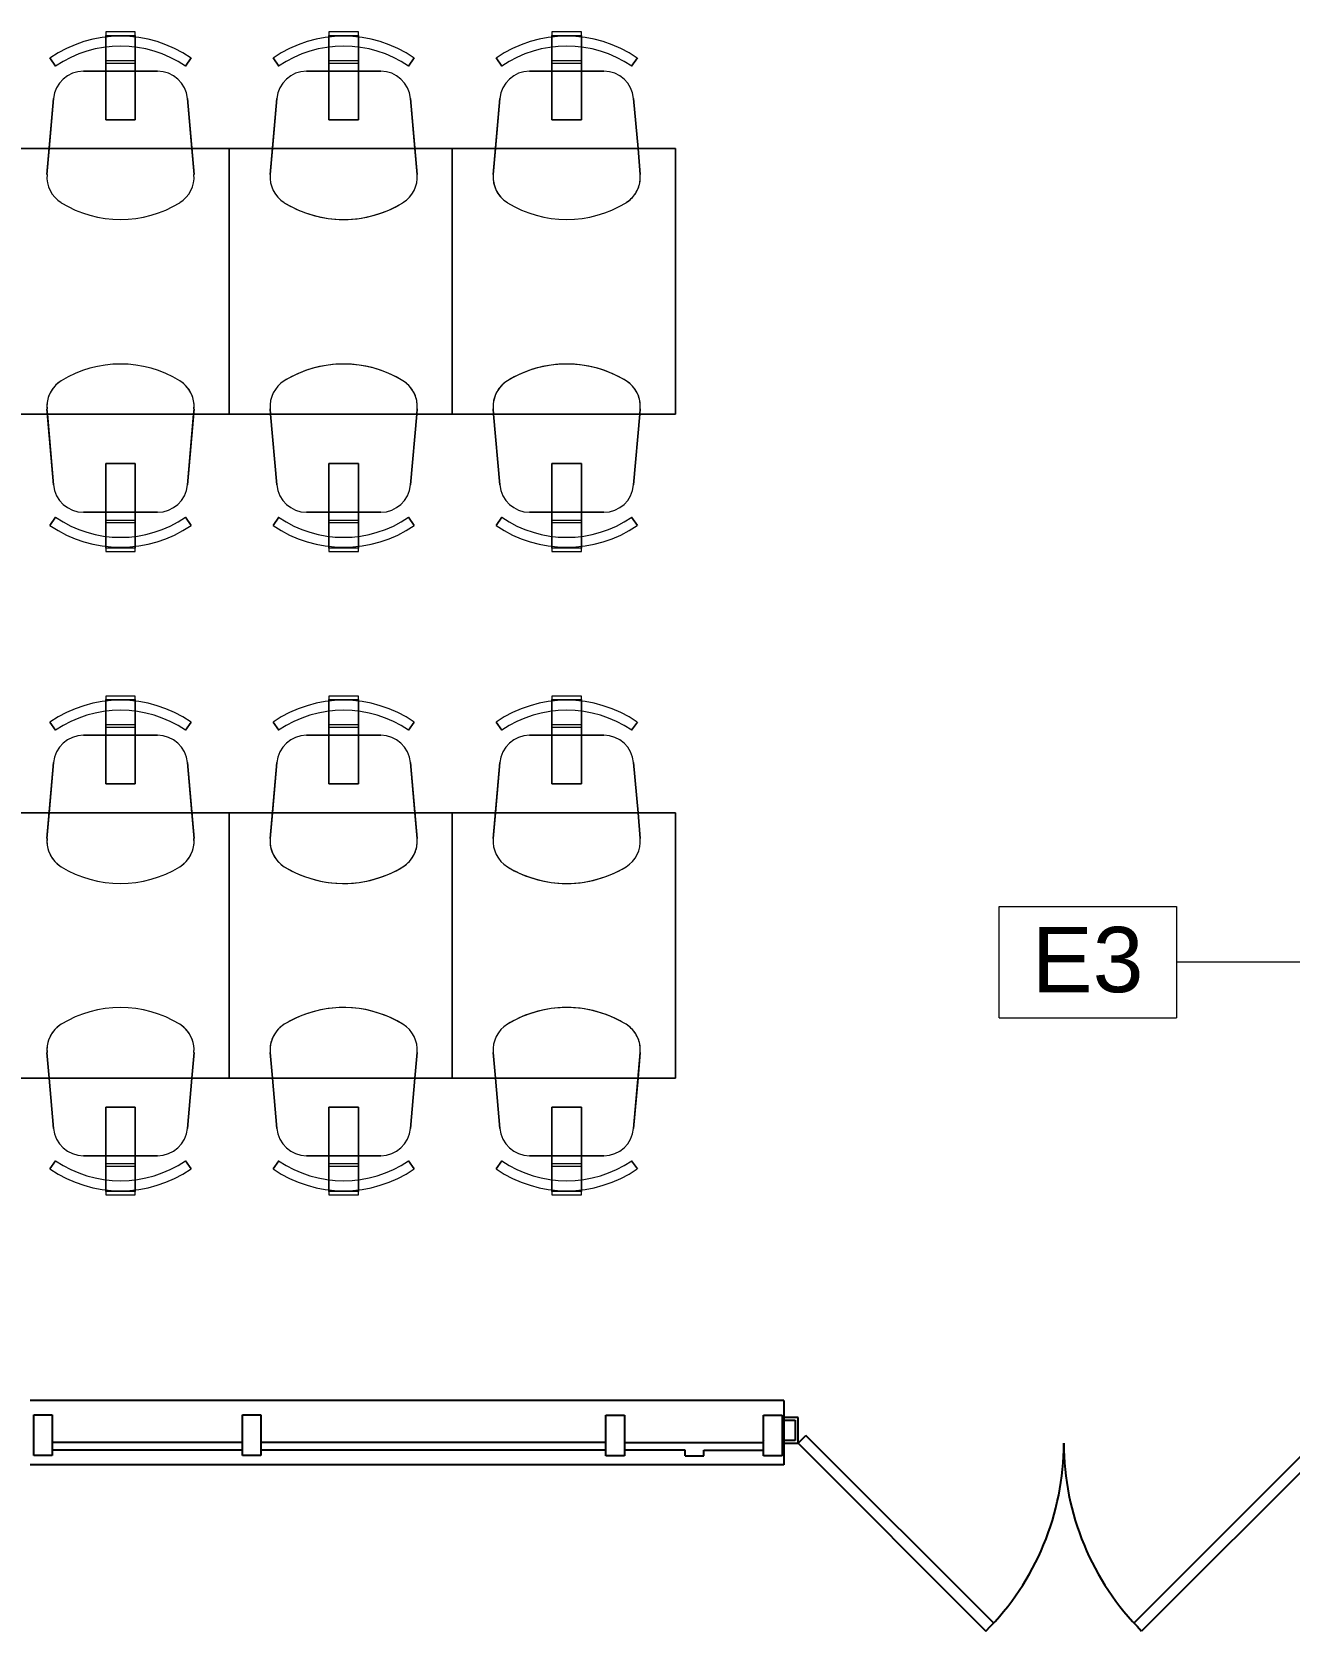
# Model space of a CAD drawing. Header units: inches. Extents: x 25273 to 28081, y 11840 to 13753.
# Drawn here: x 27332.1 to 27502.4, y 12083.9 to 12300.6 of the extents above; entities that cross this region are included whole.
import ezdxf
from ezdxf.xclip import XClip

# ---------------------------------------------------------------- set-up
doc = ezdxf.new("R2010")
doc.units = ezdxf.units.IN
doc.header["$MEASUREMENT"] = 0
doc.header["$XCLIPFRAME"] = 2
doc.layers.add('L1$0$A-Glaz', color=92, linetype='Continuous')
for name, color, linetype, lineweight in [('X1$0$A-ANNO-KEYN', 231, 'Continuous', 9), ('X1$0$I-FURN', 30, 'Continuous', 9), ('X1$0$Plaza America_Tower 1_2nd Floor -REVIT_dwg', 8, 'Continuous', 9)]:
    doc.layers.add(name, color=color, linetype=linetype, lineweight=lineweight)
doc.styles.add('X1$0$Arial', font='arial.ttf', dxfattribs={"height": 8.851796})

# ---------------------------------------------------------------- blocks, each defined once
blk = doc.blocks.new('L1')
at = {"layer": 'L1$0$A-Glaz'}
for p, q in [((27433.9, 12115.17), (27331.81, 12115.17)), ((27433.9, 12115.17), (27433.9, 12106.42)), ((27332.31, 12113.21), (27334.81, 12113.21)), ((27332.31, 12107.71), (27332.31, 12113.21)), ((27334.81, 12113.21), (27334.81, 12107.71)), ((27360.56, 12107.71), (27360.56, 12113.21)), ((27360.56, 12113.21), (27363.06, 12113.21)), ((27363.06, 12113.21), (27363.06, 12107.71)), ((27409.81, 12113.17), (27412.31, 12113.17)), ((27409.81, 12107.67), (27409.81, 12113.17)), ((27412.31, 12113.17), (27412.31, 12107.67)), ((27431.18, 12107.67), (27431.18, 12113.17)), ((27431.18, 12113.17), (27433.68, 12113.17)), ((27433.68, 12113.17), (27433.68, 12107.67)), ((27433.85, 12112.87), (27433.85, 12112.49)), ((27435.85, 12112.87), (27433.85, 12112.87)), ((27433.85, 12112.49), (27435.47, 12112.49)), ((27435.47, 12112.49), (27435.47, 12109.74)), ((27435.85, 12109.37), (27435.85, 12112.87)), ((27435.85, 12109.37), (27436.91, 12110.43)), ((27462.36, 12084.97), (27436.91, 12110.43)), ((27481.33, 12084.97), (27506.78, 12110.43)), ((27360.56, 12109.48), (27334.81, 12109.48)), ((27360.56, 12108.42), (27334.81, 12108.42)), ((27409.81, 12109.48), (27363.06, 12109.48)), ((27409.81, 12108.42), (27363.06, 12108.42)), ((27409.81, 12109.67), (27409.81, 12109.67)), ((27412.31, 12109.67), (27412.31, 12109.67)), ((27431.18, 12109.42), (27412.31, 12109.42)), ((27420.56, 12108.42), (27412.31, 12108.42)), ((27420.56, 12107.67), (27420.56, 12108.42)), ((27423.06, 12108.42), (27431.18, 12108.42)), ((27423.06, 12107.67), (27423.06, 12108.42)), ((27431.31, 12109.67), (27431.31, 12109.67)), ((27435.47, 12109.74), (27433.68, 12109.74)), ((27433.85, 12109.37), (27433.85, 12109.74)), ((27433.85, 12109.37), (27435.85, 12109.37)), ((27435.85, 12109.37), (27461.3, 12083.91)), ((27507.85, 12109.37), (27482.39, 12083.91)), ((27433.9, 12106.42), (27331.81, 12106.42)), ((27334.81, 12107.71), (27332.31, 12107.71)), ((27363.06, 12107.71), (27360.56, 12107.71)), ((27412.31, 12107.67), (27409.81, 12107.67)), ((27420.56, 12107.67), (27423.06, 12107.67)), ((27433.68, 12107.67), (27431.18, 12107.67))]:
    blk.add_line(p, q, dxfattribs=at)
for centre, start, end in [((27435.85, 12109.37), 315, 0), ((27507.85, 12109.37), 180, 225)]:
    blk.add_arc(centre, 36, start, end, dxfattribs=at)
blk = doc.blocks.new('X1$0$30 x 60 table61 - 30 x 60 table-4800168-FIRST FLOOR POWER _ SIGNAL')
at = {"layer": 'X1$0$I-FURN'}
for p, q in [((3042.85, 795.88), (3006.85, 795.88)), ((3006.85, 795.88), (3006.85, 765.65)), ((3006.85, 765.65), (3006.85, 795.88)), ((3006.85, 795.88), (3042.85, 795.88)), ((3042.85, 765.65), (3042.85, 795.88)), ((3042.85, 795.88), (3042.85, 765.65)), ((3006.85, 765.65), (3042.85, 765.65)), ((3042.85, 765.65), (3006.85, 765.65))]:
    blk.add_line(p, q, dxfattribs=at)
blk = doc.blocks.new('X1$0$F-Chairs1 - Side 01-V130-FIRST FLOOR POWER _ SIGNAL')
at = {"layer": 'X1$0$I-FURN'}
for p, q in [((-9.07, 9.03), (-9.96, 19.32)), ((-9.96, 19.32), (-9.9, 18.6)), ((-9.9, 18.6), (-9.96, 19.32)), ((-9.9, 18.6), (-9.07, 9.03)), ((-9.07, 9.03), (-9.9, 18.6)), ((9.96, 19.32), (9.07, 9.03)), ((9.07, 9.03), (9.9, 18.6)), ((9.9, 18.6), (9.07, 9.03)), ((9.9, 18.6), (9.96, 19.32)), ((9.96, 19.32), (9.9, 18.6)), ((-2, 11.91), (-2, 5.32)), ((2, 11.91), (-2, 11.91)), ((-2, 11.91), (2, 11.91)), ((-2, 5.32), (-2, 11.91)), ((2, 11.91), (2, 5.32)), ((2, 5.32), (2, 11.91)), ((-9.57, 3.52), (-8.8, 4.64)), ((-8.8, 4.64), (-9.57, 3.52)), ((-9.57, 3.52), (-8.8, 4.64)), ((5.02, 5.32), (-5.02, 5.32)), ((-5.02, 5.32), (5.02, 5.32)), ((5.02, 5.32), (-5.02, 5.32)), ((-2, 5.32), (-2, 3.91)), ((-2, 4.21), (-2, 5.32)), ((2, 5.32), (2, 4.21)), ((2, 3.91), (2, 5.32)), ((8.8, 4.64), (9.57, 3.52)), ((9.57, 3.52), (8.8, 4.64)), ((8.8, 4.64), (9.57, 3.52)), ((2, 4.21), (-2, 4.21)), ((-2, 2.09), (-2, 4.21)), ((-2, 3.91), (-2, 2.09)), ((-2, 3.91), (2, 3.91)), ((2, 4.21), (2, 2.09)), ((2, 2.09), (2, 3.91)), ((-2, 2.09), (-2, 0.72)), ((-2, 0.72), (-2, 2.09)), ((-2, 0.72), (-2, 0)), ((-2, 0.46), (-2, 0.72)), ((2, 0.46), (-2, 0.46)), ((-2, 0.46), (-2, 0)), ((2, 0.46), (-2, 0.46)), ((2, 2.09), (2, 0.72)), ((2, 0.72), (2, 2.09)), ((2, 0.72), (2, 0.46)), ((2, 0), (2, 0.72)), ((2, 0), (2, 0.46)), ((-2, 0), (2, 0)), ((-2, 0), (2, 0))]:
    blk.add_line(p, q, dxfattribs=at)
for centre, radius, start, end in [((0, 10.06), 15.35, 58.407, 121.593), ((0, 10.06), 15.35, 58.407, 121.593), ((0, 10.06), 15.35, 58.407, 121.593), ((-5.91, 19.67), 4.06, 121.593, 184.9697), ((-5.91, 19.67), 4.06, 121.593, 184.9697), ((-5.91, 19.67), 4.06, 146.9437, 172.2944), ((-5.91, 19.67), 4.06, 121.593, 146.9437), ((5.91, 19.67), 4.06, 355.0303, 58.407), ((5.91, 19.67), 4.06, 355.0303, 58.407), ((5.91, 19.67), 4.06, 20.3809, 58.407), ((-5.91, 19.67), 4.06, 172.2944, 184.9697), ((5.91, 19.67), 4.06, 7.7056, 20.3809), ((5.91, 19.67), 4.06, 355.0303, 7.7056), ((-5.02, 9.38), 4.06, 184.9697, 270), ((-5.02, 9.38), 4.06, 184.9697, 270), ((-5.02, 9.38), 4.06, 184.9697, 270), ((5.02, 9.38), 4.06, 270, 355.0303), ((5.02, 9.38), 4.06, 270, 355.0303), ((5.02, 9.38), 4.06, 270, 355.0303), ((0, 17.51), 15.59, 235.6197, 304.3803), ((0, 17.51), 15.59, 235.6197, 304.3803), ((0, 17.51), 15.59, 235.6197, 304.3803), ((0, 17.51), 16.94, 235.6197, 304.3803), ((0, 17.51), 16.94, 235.6197, 304.3803), ((0, 17.51), 16.94, 235.6197, 304.3803)]:
    blk.add_arc(centre, radius, start, end, dxfattribs=at)
blk = doc.blocks.new('X1$0$F-Chairs1 - Side 01-4785983-FIRST FLOOR POWER _ SIGNAL')
at = {"layer": 'X1$0$I-FURN'}
for p, q in [((-9.07, 9.03), (-9.96, 19.32)), ((-9.96, 19.32), (-9.66, 15.81)), ((-9.66, 15.81), (-9.96, 19.32)), ((9.96, 19.32), (9.07, 9.03)), ((9.66, 15.81), (9.96, 19.32)), ((9.96, 19.32), (9.66, 15.81)), ((-9.66, 15.81), (-9.07, 9.03)), ((-9.07, 9.03), (-9.66, 15.81)), ((9.07, 9.03), (9.66, 15.81)), ((9.66, 15.81), (9.07, 9.03)), ((-2, 11.91), (-2, 5.32)), ((2, 11.91), (-2, 11.91)), ((-2, 11.91), (2, 11.91)), ((-2, 5.32), (-2, 11.91)), ((2, 11.91), (2, 5.32)), ((2, 5.32), (2, 11.91)), ((-9.57, 3.52), (-8.8, 4.64)), ((-8.8, 4.64), (-9.57, 3.52)), ((-9.57, 3.52), (-8.8, 4.64)), ((5.02, 5.32), (-5.02, 5.32)), ((-5.02, 5.32), (5.02, 5.32)), ((5.02, 5.32), (-5.02, 5.32)), ((-2, 5.32), (-2, 3.91)), ((-2, 4.21), (-2, 5.32)), ((2, 5.32), (2, 4.21)), ((2, 3.91), (2, 5.32)), ((8.8, 4.64), (9.57, 3.52)), ((9.57, 3.52), (8.8, 4.64)), ((8.8, 4.64), (9.57, 3.52)), ((2, 4.21), (-2, 4.21)), ((-2, 2.09), (-2, 4.21)), ((-2, 3.91), (-2, 2.09)), ((-2, 3.91), (2, 3.91)), ((2, 4.21), (2, 2.09)), ((2, 2.09), (2, 3.91)), ((-2, 2.09), (-2, 0.72)), ((-2, 0.72), (-2, 2.09)), ((-2, 0.72), (-2, 0)), ((-2, 0.46), (-2, 0.72)), ((2, 0.46), (-2, 0.46)), ((-2, 0.46), (-2, 0)), ((2, 0.46), (-2, 0.46)), ((2, 2.09), (2, 0.72)), ((2, 0.72), (2, 2.09)), ((2, 0.72), (2, 0.46)), ((2, 0), (2, 0.72)), ((2, 0), (2, 0.46)), ((-2, 0), (2, 0)), ((-2, 0), (2, 0))]:
    blk.add_line(p, q, dxfattribs=at)
for centre, radius, start, end in [((0, 10.06), 15.35, 58.407, 121.593), ((0, 10.06), 15.35, 58.407, 121.593), ((0, 10.06), 15.35, 58.407, 121.593), ((-5.91, 19.67), 4.06, 121.593, 184.9697), ((-5.91, 19.67), 4.06, 121.593, 184.9697), ((-5.91, 19.67), 4.06, 121.593, 184.9697), ((5.91, 19.67), 4.06, 355.0303, 58.407), ((5.91, 19.67), 4.06, 355.0303, 58.407), ((5.91, 19.67), 4.06, 355.0303, 58.407), ((-5.02, 9.38), 4.06, 184.9697, 270), ((-5.02, 9.38), 4.06, 184.9697, 270), ((-5.02, 9.38), 4.06, 184.9697, 270), ((5.02, 9.38), 4.06, 270, 355.0303), ((5.02, 9.38), 4.06, 270, 355.0303), ((5.02, 9.38), 4.06, 270, 355.0303), ((0, 17.51), 15.59, 235.6197, 304.3803), ((0, 17.51), 15.59, 235.6197, 304.3803), ((0, 17.51), 15.59, 235.6197, 304.3803), ((0, 17.51), 16.94, 235.6197, 304.3803), ((0, 17.51), 16.94, 235.6197, 304.3803), ((0, 17.51), 16.94, 235.6197, 304.3803)]:
    blk.add_arc(centre, radius, start, end, dxfattribs=at)
blk = doc.blocks.new('X1$0$30 x 60 table62 - 30 x 60 table-4800182-FIRST FLOOR POWER _ SIGNAL')
at = {"layer": 'X1$0$I-FURN'}
for p, q in [((3042.85, 795.88), (3006.85, 795.88)), ((3006.85, 795.88), (3006.85, 765.65)), ((3006.85, 765.65), (3006.85, 795.88)), ((3006.85, 795.88), (3042.85, 795.88)), ((3042.85, 765.65), (3042.85, 795.88)), ((3042.85, 795.88), (3042.85, 765.65)), ((3006.85, 765.65), (3042.85, 765.65)), ((3042.85, 765.65), (3006.85, 765.65))]:
    blk.add_line(p, q, dxfattribs=at)
blk = doc.blocks.new('X1$0$F-Chairs1 - Side 01-V131-FIRST FLOOR POWER _ SIGNAL')
at = {"layer": 'X1$0$I-FURN'}
for p, q in [((-9.07, 9.03), (-9.96, 19.32)), ((-9.96, 19.32), (-9.9, 18.6)), ((-9.9, 18.6), (-9.96, 19.32)), ((-9.9, 18.6), (-9.07, 9.03)), ((-9.07, 9.03), (-9.9, 18.6)), ((9.96, 19.32), (9.07, 9.03)), ((9.07, 9.03), (9.9, 18.6)), ((9.9, 18.6), (9.07, 9.03)), ((9.9, 18.6), (9.96, 19.32)), ((9.96, 19.32), (9.9, 18.6)), ((-2, 11.91), (-2, 5.32)), ((2, 11.91), (-2, 11.91)), ((-2, 11.91), (2, 11.91)), ((-2, 5.32), (-2, 11.91)), ((2, 11.91), (2, 5.32)), ((2, 5.32), (2, 11.91)), ((-9.57, 3.52), (-8.8, 4.64)), ((-8.8, 4.64), (-9.57, 3.52)), ((-9.57, 3.52), (-8.8, 4.64)), ((5.02, 5.32), (-5.02, 5.32)), ((-5.02, 5.32), (5.02, 5.32)), ((5.02, 5.32), (-5.02, 5.32)), ((-2, 5.32), (-2, 3.91)), ((-2, 4.21), (-2, 5.32)), ((2, 5.32), (2, 4.21)), ((2, 3.91), (2, 5.32)), ((8.8, 4.64), (9.57, 3.52)), ((9.57, 3.52), (8.8, 4.64)), ((8.8, 4.64), (9.57, 3.52)), ((2, 4.21), (-2, 4.21)), ((-2, 2.09), (-2, 4.21)), ((-2, 3.91), (-2, 2.09)), ((-2, 3.91), (2, 3.91)), ((2, 4.21), (2, 2.09)), ((2, 2.09), (2, 3.91)), ((-2, 2.09), (-2, 0.72)), ((-2, 0.72), (-2, 2.09)), ((-2, 0.72), (-2, 0)), ((-2, 0.46), (-2, 0.72)), ((2, 0.46), (-2, 0.46)), ((-2, 0.46), (-2, 0)), ((2, 0.46), (-2, 0.46)), ((2, 2.09), (2, 0.72)), ((2, 0.72), (2, 2.09)), ((2, 0.72), (2, 0.46)), ((2, 0), (2, 0.72)), ((2, 0), (2, 0.46)), ((-2, 0), (2, 0)), ((-2, 0), (2, 0))]:
    blk.add_line(p, q, dxfattribs=at)
for centre, radius, start, end in [((0, 10.06), 15.35, 58.407, 121.593), ((0, 10.06), 15.35, 58.407, 121.593), ((0, 10.06), 15.35, 112.5665, 121.593), ((0, 10.06), 15.35, 58.407, 112.5665), ((-5.91, 19.67), 4.06, 121.593, 184.9697), ((-5.91, 19.67), 4.06, 121.593, 184.9697), ((-5.91, 19.67), 4.06, 121.593, 184.9697), ((5.91, 19.67), 4.06, 355.0303, 58.407), ((5.91, 19.67), 4.06, 355.0303, 58.407), ((5.91, 19.67), 4.06, 20.3809, 58.407), ((5.91, 19.67), 4.06, 7.7056, 20.3809), ((5.91, 19.67), 4.06, 355.0303, 7.7056), ((-5.02, 9.38), 4.06, 184.9697, 270), ((-5.02, 9.38), 4.06, 184.9697, 270), ((-5.02, 9.38), 4.06, 184.9697, 270), ((5.02, 9.38), 4.06, 270, 355.0303), ((5.02, 9.38), 4.06, 270, 355.0303), ((5.02, 9.38), 4.06, 270, 355.0303), ((0, 17.51), 15.59, 235.6197, 304.3803), ((0, 17.51), 15.59, 235.6197, 304.3803), ((0, 17.51), 15.59, 235.6197, 304.3803), ((0, 17.51), 16.94, 235.6197, 304.3803), ((0, 17.51), 16.94, 235.6197, 304.3803), ((0, 17.51), 16.94, 235.6197, 304.3803)]:
    blk.add_arc(centre, radius, start, end, dxfattribs=at)
blk = doc.blocks.new('X1$0$F-Chairs1 - Side 01-V132-FIRST FLOOR POWER _ SIGNAL')
at = {"layer": 'X1$0$I-FURN'}
for p, q in [((-9.07, 9.03), (-9.96, 19.32)), ((-9.96, 19.32), (-9.66, 15.81)), ((-9.66, 15.81), (-9.96, 19.32)), ((9.96, 19.32), (9.07, 9.03)), ((9.66, 15.81), (9.96, 19.32)), ((9.96, 19.32), (9.66, 15.81)), ((-9.66, 15.81), (-9.07, 9.03)), ((-9.07, 9.03), (-9.66, 15.81)), ((9.07, 9.03), (9.66, 15.81)), ((9.66, 15.81), (9.07, 9.03)), ((-2, 11.91), (-2, 5.32)), ((2, 11.91), (-2, 11.91)), ((-2, 11.91), (2, 11.91)), ((-2, 5.32), (-2, 11.91)), ((2, 11.91), (2, 5.32)), ((2, 5.32), (2, 11.91)), ((-9.57, 3.52), (-8.8, 4.64)), ((-8.8, 4.64), (-9.57, 3.52)), ((-9.57, 3.52), (-8.8, 4.64)), ((5.02, 5.32), (-5.02, 5.32)), ((-5.02, 5.32), (5.02, 5.32)), ((5.02, 5.32), (-5.02, 5.32)), ((-2, 5.32), (-2, 3.91)), ((-2, 4.21), (-2, 5.32)), ((2, 5.32), (2, 4.21)), ((2, 3.91), (2, 5.32)), ((8.8, 4.64), (9.57, 3.52)), ((9.57, 3.52), (8.8, 4.64)), ((8.8, 4.64), (9.57, 3.52)), ((2, 4.21), (-2, 4.21)), ((-2, 2.09), (-2, 4.21)), ((-2, 3.91), (-2, 2.09)), ((-2, 3.91), (2, 3.91)), ((2, 4.21), (2, 2.09)), ((2, 2.09), (2, 3.91)), ((-2, 2.09), (-2, 0.72)), ((-2, 0.72), (-2, 2.09)), ((-2, 0.72), (-2, 0)), ((-2, 0.46), (-2, 0.72)), ((2, 0.46), (-2, 0.46)), ((-2, 0.46), (-2, 0)), ((2, 0.46), (-2, 0.46)), ((2, 2.09), (2, 0.72)), ((2, 0.72), (2, 2.09)), ((2, 0.72), (2, 0.46)), ((2, 0), (2, 0.72)), ((2, 0), (2, 0.46)), ((-2, 0), (2, 0)), ((-2, 0), (2, 0))]:
    blk.add_line(p, q, dxfattribs=at)
for centre, radius, start, end in [((0, 10.06), 15.35, 58.407, 121.593), ((0, 10.06), 15.35, 58.407, 121.593), ((0, 10.06), 15.35, 85.4867, 121.593), ((0, 10.06), 15.35, 58.407, 85.4867), ((-5.91, 19.67), 4.06, 121.593, 184.9697), ((-5.91, 19.67), 4.06, 121.593, 184.9697), ((-5.91, 19.67), 4.06, 121.593, 184.9697), ((5.91, 19.67), 4.06, 355.0303, 58.407), ((5.91, 19.67), 4.06, 355.0303, 58.407), ((5.91, 19.67), 4.06, 355.0303, 58.407), ((-5.02, 9.38), 4.06, 184.9697, 270), ((-5.02, 9.38), 4.06, 184.9697, 270), ((-5.02, 9.38), 4.06, 184.9697, 270), ((5.02, 9.38), 4.06, 270, 355.0303), ((5.02, 9.38), 4.06, 270, 355.0303), ((5.02, 9.38), 4.06, 270, 355.0303), ((0, 17.51), 15.59, 235.6197, 304.3803), ((0, 17.51), 15.59, 235.6197, 304.3803), ((0, 17.51), 15.59, 235.6197, 304.3803), ((0, 17.51), 16.94, 235.6197, 304.3803), ((0, 17.51), 16.94, 235.6197, 304.3803), ((0, 17.51), 16.94, 235.6197, 304.3803)]:
    blk.add_arc(centre, radius, start, end, dxfattribs=at)
blk = doc.blocks.new('X1$0$30 x 60 table63 - 30 x 60 table-4800196-FIRST FLOOR POWER _ SIGNAL')
at = {"layer": 'X1$0$I-FURN'}
for p, q in [((3042.85, 795.88), (3006.85, 795.88)), ((3006.85, 795.88), (3006.85, 765.65)), ((3006.85, 765.65), (3006.85, 795.88)), ((3006.85, 795.88), (3042.85, 795.88)), ((3042.85, 765.65), (3042.85, 795.88)), ((3042.85, 795.88), (3042.85, 765.65)), ((3006.85, 765.65), (3042.85, 765.65)), ((3042.85, 765.65), (3006.85, 765.65))]:
    blk.add_line(p, q, dxfattribs=at)
blk = doc.blocks.new('X1$0$F-Chairs1 - Side 01-V133-FIRST FLOOR POWER _ SIGNAL')
at = {"layer": 'X1$0$I-FURN'}
for p, q in [((-9.07, 9.03), (-9.96, 19.32)), ((-9.96, 19.32), (-9.9, 18.6)), ((-9.9, 18.6), (-9.96, 19.32)), ((-9.9, 18.6), (-9.07, 9.03)), ((-9.07, 9.03), (-9.9, 18.6)), ((9.96, 19.32), (9.07, 9.03)), ((9.07, 9.03), (9.9, 18.6)), ((9.9, 18.6), (9.07, 9.03)), ((9.9, 18.6), (9.96, 19.32)), ((9.96, 19.32), (9.9, 18.6)), ((-2, 11.91), (-2, 5.32)), ((2, 11.91), (-2, 11.91)), ((-2, 11.91), (2, 11.91)), ((-2, 5.32), (-2, 11.91)), ((2, 11.91), (2, 5.32)), ((2, 5.32), (2, 11.91)), ((-9.57, 3.52), (-8.8, 4.64)), ((-8.8, 4.64), (-9.57, 3.52)), ((-9.57, 3.52), (-8.8, 4.64)), ((5.02, 5.32), (-5.02, 5.32)), ((-5.02, 5.32), (5.02, 5.32)), ((5.02, 5.32), (-5.02, 5.32)), ((-2, 5.32), (-2, 3.91)), ((-2, 4.21), (-2, 5.32)), ((2, 5.32), (2, 4.21)), ((2, 3.91), (2, 5.32)), ((8.8, 4.64), (9.57, 3.52)), ((9.57, 3.52), (8.8, 4.64)), ((8.8, 4.64), (9.57, 3.52)), ((2, 4.21), (-2, 4.21)), ((-2, 2.09), (-2, 4.21)), ((-2, 3.91), (-2, 2.09)), ((-2, 3.91), (2, 3.91)), ((2, 4.21), (2, 2.09)), ((2, 2.09), (2, 3.91)), ((-2, 2.09), (-2, 0.72)), ((-2, 0.72), (-2, 2.09)), ((-2, 0.72), (-2, 0)), ((-2, 0.46), (-2, 0.72)), ((2, 0.46), (-2, 0.46)), ((-2, 0.46), (-2, 0)), ((2, 0.46), (-2, 0.46)), ((2, 2.09), (2, 0.72)), ((2, 0.72), (2, 2.09)), ((2, 0.72), (2, 0.46)), ((2, 0), (2, 0.72)), ((2, 0), (2, 0.46)), ((-2, 0), (2, 0)), ((-2, 0), (2, 0))]:
    blk.add_line(p, q, dxfattribs=at)
for centre, radius, start, end in [((0, 10.06), 15.35, 58.407, 121.593), ((0, 10.06), 15.35, 58.407, 121.593), ((0, 10.06), 15.35, 103.5399, 121.593), ((0, 10.06), 15.35, 94.5133, 103.5399), ((0, 10.06), 15.35, 85.4867, 94.5133), ((0, 10.06), 15.35, 67.4335, 85.4867), ((0, 10.06), 15.35, 58.407, 67.4335), ((-5.91, 19.67), 4.06, 121.593, 184.9697), ((-5.91, 19.67), 4.06, 121.593, 184.9697), ((-5.91, 19.67), 4.06, 146.9437, 184.9697), ((-5.91, 19.67), 4.06, 121.593, 146.9437), ((5.91, 19.67), 4.06, 355.0303, 58.407), ((5.91, 19.67), 4.06, 355.0303, 58.407), ((5.91, 19.67), 4.06, 45.7316, 58.407), ((5.91, 19.67), 4.06, 33.0563, 45.7316), ((5.91, 19.67), 4.06, 7.7056, 33.0563), ((5.91, 19.67), 4.06, 355.0303, 7.7056), ((-5.02, 9.38), 4.06, 184.9697, 270), ((-5.02, 9.38), 4.06, 184.9697, 270), ((-5.02, 9.38), 4.06, 184.9697, 270), ((5.02, 9.38), 4.06, 270, 355.0303), ((5.02, 9.38), 4.06, 270, 355.0303), ((5.02, 9.38), 4.06, 270, 355.0303), ((0, 17.51), 15.59, 235.6197, 304.3803), ((0, 17.51), 15.59, 235.6197, 304.3803), ((0, 17.51), 15.59, 235.6197, 304.3803), ((0, 17.51), 16.94, 235.6197, 304.3803), ((0, 17.51), 16.94, 235.6197, 304.3803), ((0, 17.51), 16.94, 235.6197, 304.3803)]:
    blk.add_arc(centre, radius, start, end, dxfattribs=at)
blk = doc.blocks.new('X1$0$F-Chairs1 - Side 01-V134-FIRST FLOOR POWER _ SIGNAL')
at = {"layer": 'X1$0$I-FURN'}
for p, q in [((-9.07, 9.03), (-9.96, 19.32)), ((-9.96, 19.32), (-9.66, 15.81)), ((-9.66, 15.81), (-9.96, 19.32)), ((9.96, 19.32), (9.07, 9.03)), ((9.66, 15.81), (9.96, 19.32)), ((9.96, 19.32), (9.66, 15.81)), ((-9.66, 15.81), (-9.07, 9.03)), ((-9.07, 9.03), (-9.66, 15.81)), ((9.07, 9.03), (9.66, 15.81)), ((9.66, 15.81), (9.07, 9.03)), ((-2, 11.91), (-2, 5.32)), ((2, 11.91), (-2, 11.91)), ((-2, 11.91), (2, 11.91)), ((-2, 5.32), (-2, 11.91)), ((2, 11.91), (2, 5.32)), ((2, 5.32), (2, 11.91)), ((-9.57, 3.52), (-8.8, 4.64)), ((-8.8, 4.64), (-9.57, 3.52)), ((-9.57, 3.52), (-8.8, 4.64)), ((5.02, 5.32), (-5.02, 5.32)), ((-5.02, 5.32), (5.02, 5.32)), ((5.02, 5.32), (-5.02, 5.32)), ((-2, 5.32), (-2, 3.91)), ((-2, 4.21), (-2, 5.32)), ((2, 5.32), (2, 4.21)), ((2, 3.91), (2, 5.32)), ((8.8, 4.64), (9.57, 3.52)), ((9.57, 3.52), (8.8, 4.64)), ((8.8, 4.64), (9.57, 3.52)), ((2, 4.21), (-2, 4.21)), ((-2, 2.09), (-2, 4.21)), ((-2, 3.91), (-2, 2.09)), ((-2, 3.91), (2, 3.91)), ((2, 4.21), (2, 2.09)), ((2, 2.09), (2, 3.91)), ((-2, 2.09), (-2, 0.72)), ((-2, 0.72), (-2, 2.09)), ((-2, 0.72), (-2, 0)), ((-2, 0.46), (-2, 0.72)), ((2, 0.46), (-2, 0.46)), ((-2, 0.46), (-2, 0)), ((2, 0.46), (-2, 0.46)), ((2, 2.09), (2, 0.72)), ((2, 0.72), (2, 2.09)), ((2, 0.72), (2, 0.46)), ((2, 0), (2, 0.72)), ((2, 0), (2, 0.46)), ((-2, 0), (2, 0)), ((-2, 0), (2, 0))]:
    blk.add_line(p, q, dxfattribs=at)
for centre, radius, start, end in [((0, 10.06), 15.35, 58.407, 121.593), ((0, 10.06), 15.35, 58.407, 121.593), ((0, 10.06), 15.35, 58.407, 121.593), ((-5.91, 19.67), 4.06, 121.593, 184.9697), ((-5.91, 19.67), 4.06, 121.593, 184.9697), ((-5.91, 19.67), 4.06, 134.2684, 159.6191), ((-5.91, 19.67), 4.06, 121.593, 134.2684), ((5.91, 19.67), 4.06, 355.0303, 58.407), ((5.91, 19.67), 4.06, 355.0303, 58.407), ((5.91, 19.67), 4.06, 7.7056, 58.407), ((-5.91, 19.67), 4.06, 159.6191, 184.9697), ((5.91, 19.67), 4.06, 355.0303, 7.7056), ((-5.02, 9.38), 4.06, 184.9697, 270), ((-5.02, 9.38), 4.06, 184.9697, 270), ((-5.02, 9.38), 4.06, 184.9697, 270), ((5.02, 9.38), 4.06, 270, 355.0303), ((5.02, 9.38), 4.06, 270, 355.0303), ((5.02, 9.38), 4.06, 270, 355.0303), ((0, 17.51), 15.59, 235.6197, 304.3803), ((0, 17.51), 15.59, 235.6197, 304.3803), ((0, 17.51), 15.59, 235.6197, 304.3803), ((0, 17.51), 16.94, 235.6197, 304.3803), ((0, 17.51), 16.94, 235.6197, 304.3803), ((0, 17.51), 16.94, 235.6197, 304.3803)]:
    blk.add_arc(centre, radius, start, end, dxfattribs=at)
blk = doc.blocks.new('X1$0$30 x 60 table64 - 30 x 60 table-4800210-FIRST FLOOR POWER _ SIGNAL')
at = {"layer": 'X1$0$I-FURN'}
for p, q in [((3042.85, 795.88), (3006.85, 795.88)), ((3006.85, 795.88), (3006.85, 765.65)), ((3006.85, 765.65), (3006.85, 795.88)), ((3006.85, 795.88), (3042.85, 795.88)), ((3042.85, 765.65), (3042.85, 795.88)), ((3042.85, 795.88), (3042.85, 765.65)), ((3006.85, 765.65), (3042.85, 765.65)), ((3042.85, 765.65), (3006.85, 765.65))]:
    blk.add_line(p, q, dxfattribs=at)
blk = doc.blocks.new('X1$0$F-Chairs1 - Side 01-V135-FIRST FLOOR POWER _ SIGNAL')
at = {"layer": 'X1$0$I-FURN'}
for p, q in [((-9.07, 9.03), (-9.96, 19.32)), ((-9.96, 19.32), (-9.66, 15.81)), ((-9.66, 15.81), (-9.96, 19.32)), ((9.96, 19.32), (9.07, 9.03)), ((9.66, 15.81), (9.96, 19.32)), ((9.96, 19.32), (9.66, 15.81)), ((-9.66, 15.81), (-9.07, 9.03)), ((-9.07, 9.03), (-9.66, 15.81)), ((9.07, 9.03), (9.66, 15.81)), ((9.66, 15.81), (9.07, 9.03)), ((-2, 11.91), (-2, 5.32)), ((2, 11.91), (-2, 11.91)), ((-2, 11.91), (2, 11.91)), ((-2, 5.32), (-2, 11.91)), ((2, 11.91), (2, 5.32)), ((2, 5.32), (2, 11.91)), ((-9.57, 3.52), (-8.8, 4.64)), ((-8.8, 4.64), (-9.57, 3.52)), ((-9.57, 3.52), (-8.8, 4.64)), ((5.02, 5.32), (-5.02, 5.32)), ((-5.02, 5.32), (5.02, 5.32)), ((5.02, 5.32), (-5.02, 5.32)), ((-2, 5.32), (-2, 3.91)), ((-2, 4.21), (-2, 5.32)), ((2, 5.32), (2, 4.21)), ((2, 3.91), (2, 5.32)), ((8.8, 4.64), (9.57, 3.52)), ((9.57, 3.52), (8.8, 4.64)), ((8.8, 4.64), (9.57, 3.52)), ((2, 4.21), (-2, 4.21)), ((-2, 2.09), (-2, 4.21)), ((-2, 3.91), (-2, 2.09)), ((-2, 3.91), (2, 3.91)), ((2, 4.21), (2, 2.09)), ((2, 2.09), (2, 3.91)), ((-2, 2.09), (-2, 0.72)), ((-2, 0.72), (-2, 2.09)), ((-2, 0.72), (-2, 0)), ((-2, 0.46), (-2, 0.72)), ((2, 0.46), (-2, 0.46)), ((-2, 0.46), (-2, 0)), ((2, 0.46), (-2, 0.46)), ((2, 2.09), (2, 0.72)), ((2, 0.72), (2, 2.09)), ((2, 0.72), (2, 0.46)), ((2, 0), (2, 0.72)), ((2, 0), (2, 0.46)), ((-2, 0), (2, 0)), ((-2, 0), (2, 0))]:
    blk.add_line(p, q, dxfattribs=at)
for centre, radius, start, end in [((0, 10.06), 15.35, 58.407, 121.593), ((0, 10.06), 15.35, 58.407, 121.593), ((0, 10.06), 15.35, 58.407, 121.593), ((-5.91, 19.67), 4.06, 121.593, 184.9697), ((-5.91, 19.67), 4.06, 121.593, 184.9697), ((-5.91, 19.67), 4.06, 134.2684, 159.6191), ((-5.91, 19.67), 4.06, 121.593, 134.2684), ((5.91, 19.67), 4.06, 355.0303, 58.407), ((5.91, 19.67), 4.06, 355.0303, 58.407), ((5.91, 19.67), 4.06, 45.7316, 58.407), ((5.91, 19.67), 4.06, 20.3809, 45.7316), ((-5.91, 19.67), 4.06, 172.2944, 184.9697), ((-5.91, 19.67), 4.06, 159.6191, 172.2944), ((5.91, 19.67), 4.06, 355.0303, 20.3809), ((-5.02, 9.38), 4.06, 184.9697, 270), ((-5.02, 9.38), 4.06, 184.9697, 270), ((-5.02, 9.38), 4.06, 184.9697, 270), ((5.02, 9.38), 4.06, 270, 355.0303), ((5.02, 9.38), 4.06, 270, 355.0303), ((5.02, 9.38), 4.06, 270, 355.0303), ((0, 17.51), 15.59, 235.6197, 304.3803), ((0, 17.51), 15.59, 235.6197, 304.3803), ((0, 17.51), 15.59, 235.6197, 304.3803), ((0, 17.51), 16.94, 235.6197, 304.3803), ((0, 17.51), 16.94, 235.6197, 304.3803), ((0, 17.51), 16.94, 235.6197, 304.3803)]:
    blk.add_arc(centre, radius, start, end, dxfattribs=at)
blk = doc.blocks.new('X1$0$30 x 60 table65 - 30 x 60 table-4800224-FIRST FLOOR POWER _ SIGNAL')
at = {"layer": 'X1$0$I-FURN'}
for p, q in [((3042.85, 795.88), (3006.85, 795.88)), ((3006.85, 795.88), (3006.85, 765.65)), ((3006.85, 765.65), (3006.85, 795.88)), ((3006.85, 795.88), (3042.85, 795.88)), ((3042.85, 765.65), (3042.85, 795.88)), ((3042.85, 795.88), (3042.85, 765.65)), ((3006.85, 765.65), (3042.85, 765.65)), ((3042.85, 765.65), (3006.85, 765.65))]:
    blk.add_line(p, q, dxfattribs=at)
blk = doc.blocks.new('X1$0$F-Chairs1 - Side 01-V136-FIRST FLOOR POWER _ SIGNAL')
at = {"layer": 'X1$0$I-FURN'}
for p, q in [((-9.07, 9.03), (-9.96, 19.32)), ((-9.96, 19.32), (-9.66, 15.81)), ((-9.66, 15.81), (-9.96, 19.32)), ((9.96, 19.32), (9.07, 9.03)), ((9.66, 15.81), (9.96, 19.32)), ((9.96, 19.32), (9.66, 15.81)), ((-9.66, 15.81), (-9.07, 9.03)), ((-9.07, 9.03), (-9.66, 15.81)), ((9.07, 9.03), (9.66, 15.81)), ((9.66, 15.81), (9.07, 9.03)), ((-2, 11.91), (-2, 5.32)), ((2, 11.91), (-2, 11.91)), ((-2, 11.91), (2, 11.91)), ((-2, 5.32), (-2, 11.91)), ((2, 11.91), (2, 5.32)), ((2, 5.32), (2, 11.91)), ((-9.57, 3.52), (-8.8, 4.64)), ((-8.8, 4.64), (-9.57, 3.52)), ((-9.57, 3.52), (-8.8, 4.64)), ((5.02, 5.32), (-5.02, 5.32)), ((-5.02, 5.32), (5.02, 5.32)), ((5.02, 5.32), (-5.02, 5.32)), ((-2, 5.32), (-2, 3.91)), ((-2, 4.21), (-2, 5.32)), ((2, 5.32), (2, 4.21)), ((2, 3.91), (2, 5.32)), ((8.8, 4.64), (9.57, 3.52)), ((9.57, 3.52), (8.8, 4.64)), ((8.8, 4.64), (9.57, 3.52)), ((2, 4.21), (-2, 4.21)), ((-2, 2.09), (-2, 4.21)), ((-2, 3.91), (-2, 2.09)), ((-2, 3.91), (2, 3.91)), ((2, 4.21), (2, 2.09)), ((2, 2.09), (2, 3.91)), ((-2, 2.09), (-2, 0.72)), ((-2, 0.72), (-2, 2.09)), ((-2, 0.72), (-2, 0)), ((-2, 0.46), (-2, 0.72)), ((2, 0.46), (-2, 0.46)), ((-2, 0.46), (-2, 0)), ((2, 0.46), (-2, 0.46)), ((2, 2.09), (2, 0.72)), ((2, 0.72), (2, 2.09)), ((2, 0.72), (2, 0.46)), ((2, 0), (2, 0.72)), ((2, 0), (2, 0.46)), ((-2, 0), (2, 0)), ((-2, 0), (2, 0))]:
    blk.add_line(p, q, dxfattribs=at)
for centre, radius, start, end in [((0, 10.06), 15.35, 58.407, 121.593), ((0, 10.06), 15.35, 58.407, 121.593), ((0, 10.06), 15.35, 103.5399, 121.593), ((0, 10.06), 15.35, 58.407, 103.5399), ((-5.91, 19.67), 4.06, 121.593, 184.9697), ((-5.91, 19.67), 4.06, 121.593, 184.9697), ((-5.91, 19.67), 4.06, 146.9437, 172.2944), ((-5.91, 19.67), 4.06, 121.593, 146.9437), ((5.91, 19.67), 4.06, 355.0303, 58.407), ((5.91, 19.67), 4.06, 355.0303, 58.407), ((5.91, 19.67), 4.06, 7.7056, 58.407), ((-5.91, 19.67), 4.06, 172.2944, 184.9697), ((5.91, 19.67), 4.06, 355.0303, 7.7056), ((-5.02, 9.38), 4.06, 184.9697, 270), ((-5.02, 9.38), 4.06, 184.9697, 270), ((-5.02, 9.38), 4.06, 184.9697, 270), ((5.02, 9.38), 4.06, 270, 355.0303), ((5.02, 9.38), 4.06, 270, 355.0303), ((5.02, 9.38), 4.06, 270, 355.0303), ((0, 17.51), 15.59, 235.6197, 304.3803), ((0, 17.51), 15.59, 235.6197, 304.3803), ((0, 17.51), 15.59, 235.6197, 304.3803), ((0, 17.51), 16.94, 235.6197, 304.3803), ((0, 17.51), 16.94, 235.6197, 304.3803), ((0, 17.51), 16.94, 235.6197, 304.3803)]:
    blk.add_arc(centre, radius, start, end, dxfattribs=at)
blk = doc.blocks.new('X1$0$30 x 60 table66 - 30 x 60 table-4800238-FIRST FLOOR POWER _ SIGNAL')
at = {"layer": 'X1$0$I-FURN'}
for p, q in [((3042.85, 795.88), (3006.85, 795.88)), ((3006.85, 795.88), (3006.85, 765.65)), ((3006.85, 765.65), (3006.85, 795.88)), ((3006.85, 795.88), (3042.85, 795.88)), ((3042.85, 765.65), (3042.85, 795.88)), ((3042.85, 795.88), (3042.85, 765.65)), ((3006.85, 765.65), (3042.85, 765.65)), ((3042.85, 765.65), (3006.85, 765.65))]:
    blk.add_line(p, q, dxfattribs=at)
blk = doc.blocks.new('X1$0$F-Chairs1 - Side 01-V154-FIRST FLOOR POWER _ SIGNAL')
at = {"layer": 'X1$0$I-FURN'}
for p, q in [((2, 0), (-2, 0)), ((-2, 0), (-2, -0.46)), ((2, 0), (-2, 0)), ((-2, 0), (-2, -0.72)), ((2, -0.46), (2, 0)), ((2, -0.72), (2, 0)), ((-2, -0.46), (2, -0.46)), ((-2, -0.46), (2, -0.46)), ((-2, -0.72), (-2, -0.46)), ((-2, -0.72), (-2, -2.09)), ((-2, -2.09), (-2, -0.72)), ((-2, -2.09), (-2, -3.91)), ((-2, -4.21), (-2, -2.09)), ((2, -0.46), (2, -0.72)), ((2, -0.72), (2, -2.09)), ((2, -2.09), (2, -0.72)), ((2, -2.09), (2, -4.21)), ((2, -3.91), (2, -2.09)), ((-9.57, -3.52), (-8.8, -4.64)), ((-9.57, -3.52), (-8.8, -4.64)), ((-8.8, -4.64), (-9.57, -3.52)), ((-2, -3.91), (-2, -5.32)), ((2, -3.91), (-2, -3.91)), ((-2, -4.21), (2, -4.21)), ((-2, -5.32), (-2, -4.21)), ((2, -5.32), (2, -3.91)), ((2, -4.21), (2, -5.32)), ((8.8, -4.64), (9.57, -3.52)), ((8.8, -4.64), (9.57, -3.52)), ((9.57, -3.52), (8.8, -4.64)), ((5.02, -5.32), (-5.02, -5.32)), ((5.02, -5.32), (-5.02, -5.32)), ((-5.02, -5.32), (5.02, -5.32)), ((-2, -5.32), (-2, -11.91)), ((-2, -11.91), (-2, -5.32)), ((2, -5.32), (2, -11.91)), ((2, -11.91), (2, -5.32)), ((-9.07, -9.03), (-9.96, -19.32)), ((-9.07, -9.03), (-9.66, -15.81)), ((-9.66, -15.81), (-9.07, -9.03)), ((9.96, -19.32), (9.07, -9.03)), ((9.66, -15.81), (9.07, -9.03)), ((9.07, -9.03), (9.66, -15.81)), ((2, -11.91), (-2, -11.91)), ((-2, -11.91), (2, -11.91)), ((-9.66, -15.81), (-9.96, -19.32)), ((-9.96, -19.32), (-9.66, -15.81)), ((9.96, -19.32), (9.66, -15.81)), ((9.66, -15.81), (9.96, -19.32))]:
    blk.add_line(p, q, dxfattribs=at)
for centre, radius, start, end in [((0, -17.51), 16.94, 55.6197, 124.3803), ((0, -17.51), 16.94, 55.6197, 124.3803), ((0, -17.51), 16.94, 55.6197, 124.3803), ((0, -17.51), 15.59, 55.6197, 124.3803), ((0, -17.51), 15.59, 55.6197, 124.3803), ((0, -17.51), 15.59, 55.6197, 124.3803), ((-5.02, -9.38), 4.06, 90, 175.0303), ((-5.02, -9.38), 4.06, 90, 175.0303), ((-5.02, -9.38), 4.06, 90, 175.0303), ((5.02, -9.38), 4.06, 4.9697, 90), ((5.02, -9.38), 4.06, 4.9697, 90), ((5.02, -9.38), 4.06, 4.9697, 90), ((-5.91, -19.67), 4.06, 175.0303, 238.407), ((-5.91, -19.67), 4.06, 175.0303, 238.407), ((-5.91, -19.67), 4.06, 175.0303, 225.7316), ((5.91, -19.67), 4.06, 301.593, 4.9697), ((5.91, -19.67), 4.06, 301.593, 4.9697), ((5.91, -19.67), 4.06, 339.6191, 4.9697), ((5.91, -19.67), 4.06, 314.2684, 339.6191), ((-5.91, -19.67), 4.06, 225.7316, 238.407), ((0, -10.06), 15.35, 238.407, 301.593), ((0, -10.06), 15.35, 238.407, 301.593), ((0, -10.06), 15.35, 238.407, 301.593), ((5.91, -19.67), 4.06, 301.593, 314.2684)]:
    blk.add_arc(centre, radius, start, end, dxfattribs=at)
blk = doc.blocks.new('X1$0$F-Chairs1 - Side 01-V155-FIRST FLOOR POWER _ SIGNAL')
at = {"layer": 'X1$0$I-FURN'}
for p, q in [((2, 0), (-2, 0)), ((-2, 0), (-2, -0.46)), ((2, 0), (-2, 0)), ((-2, 0), (-2, -0.72)), ((2, -0.46), (2, 0)), ((2, -0.72), (2, 0)), ((-2, -0.46), (2, -0.46)), ((-2, -0.46), (2, -0.46)), ((-2, -0.72), (-2, -0.46)), ((-2, -0.72), (-2, -2.09)), ((-2, -2.09), (-2, -0.72)), ((-2, -2.09), (-2, -3.91)), ((-2, -4.21), (-2, -2.09)), ((2, -0.46), (2, -0.72)), ((2, -0.72), (2, -2.09)), ((2, -2.09), (2, -0.72)), ((2, -2.09), (2, -4.21)), ((2, -3.91), (2, -2.09)), ((-9.57, -3.52), (-8.8, -4.64)), ((-9.57, -3.52), (-8.8, -4.64)), ((-8.8, -4.64), (-9.57, -3.52)), ((-2, -3.91), (-2, -5.32)), ((2, -3.91), (-2, -3.91)), ((-2, -4.21), (2, -4.21)), ((-2, -5.32), (-2, -4.21)), ((2, -5.32), (2, -3.91)), ((2, -4.21), (2, -5.32)), ((8.8, -4.64), (9.57, -3.52)), ((8.8, -4.64), (9.57, -3.52)), ((9.57, -3.52), (8.8, -4.64)), ((5.02, -5.32), (-5.02, -5.32)), ((5.02, -5.32), (-5.02, -5.32)), ((-5.02, -5.32), (5.02, -5.32)), ((-2, -5.32), (-2, -11.91)), ((-2, -11.91), (-2, -5.32)), ((2, -5.32), (2, -11.91)), ((2, -11.91), (2, -5.32)), ((-9.07, -9.03), (-9.96, -19.32)), ((-9.07, -9.03), (-9.66, -15.81)), ((-9.66, -15.81), (-9.07, -9.03)), ((9.96, -19.32), (9.07, -9.03)), ((9.66, -15.81), (9.07, -9.03)), ((9.07, -9.03), (9.66, -15.81)), ((2, -11.91), (-2, -11.91)), ((-2, -11.91), (2, -11.91)), ((-9.66, -15.81), (-9.96, -19.32)), ((-9.96, -19.32), (-9.66, -15.81)), ((9.96, -19.32), (9.66, -15.81)), ((9.66, -15.81), (9.96, -19.32))]:
    blk.add_line(p, q, dxfattribs=at)
for centre, radius, start, end in [((0, -17.51), 16.94, 55.6197, 124.3803), ((0, -17.51), 16.94, 55.6197, 124.3803), ((0, -17.51), 16.94, 55.6197, 124.3803), ((0, -17.51), 15.59, 55.6197, 124.3803), ((0, -17.51), 15.59, 55.6197, 124.3803), ((0, -17.51), 15.59, 55.6197, 124.3803), ((-5.02, -9.38), 4.06, 90, 175.0303), ((-5.02, -9.38), 4.06, 90, 175.0303), ((-5.02, -9.38), 4.06, 90, 175.0303), ((5.02, -9.38), 4.06, 4.9697, 90), ((5.02, -9.38), 4.06, 4.9697, 90), ((5.02, -9.38), 4.06, 4.9697, 90), ((-5.91, -19.67), 4.06, 175.0303, 238.407), ((-5.91, -19.67), 4.06, 175.0303, 238.407), ((-5.91, -19.67), 4.06, 175.0303, 238.407), ((5.91, -19.67), 4.06, 301.593, 4.9697), ((5.91, -19.67), 4.06, 301.593, 4.9697), ((5.91, -19.67), 4.06, 352.2944, 4.9697), ((5.91, -19.67), 4.06, 301.593, 339.6191), ((5.91, -19.67), 4.06, 339.6191, 352.2944), ((0, -10.06), 15.35, 238.407, 301.593), ((0, -10.06), 15.35, 238.407, 301.593), ((0, -10.06), 15.35, 238.407, 292.5665), ((0, -10.06), 15.35, 292.5665, 301.593)]:
    blk.add_arc(centre, radius, start, end, dxfattribs=at)
blk = doc.blocks.new('X1$0$F-Chairs1 - Side 01-V156-FIRST FLOOR POWER _ SIGNAL')
at = {"layer": 'X1$0$I-FURN'}
for p, q in [((2, 0), (-2, 0)), ((-2, 0), (-2, -0.46)), ((2, 0), (-2, 0)), ((-2, 0), (-2, -0.72)), ((2, -0.46), (2, 0)), ((2, -0.72), (2, 0)), ((-2, -0.46), (2, -0.46)), ((-2, -0.46), (2, -0.46)), ((-2, -0.72), (-2, -0.46)), ((-2, -0.72), (-2, -2.09)), ((-2, -2.09), (-2, -0.72)), ((-2, -2.09), (-2, -3.91)), ((-2, -4.21), (-2, -2.09)), ((2, -0.46), (2, -0.72)), ((2, -0.72), (2, -2.09)), ((2, -2.09), (2, -0.72)), ((2, -2.09), (2, -4.21)), ((2, -3.91), (2, -2.09)), ((-9.57, -3.52), (-8.8, -4.64)), ((-9.57, -3.52), (-8.8, -4.64)), ((-8.8, -4.64), (-9.57, -3.52)), ((-2, -3.91), (-2, -5.32)), ((2, -3.91), (-2, -3.91)), ((-2, -4.21), (2, -4.21)), ((-2, -5.32), (-2, -4.21)), ((2, -5.32), (2, -3.91)), ((2, -4.21), (2, -5.32)), ((8.8, -4.64), (9.57, -3.52)), ((8.8, -4.64), (9.57, -3.52)), ((9.57, -3.52), (8.8, -4.64)), ((5.02, -5.32), (-5.02, -5.32)), ((5.02, -5.32), (-5.02, -5.32)), ((-5.02, -5.32), (5.02, -5.32)), ((-2, -5.32), (-2, -11.91)), ((-2, -11.91), (-2, -5.32)), ((2, -5.32), (2, -11.91)), ((2, -11.91), (2, -5.32)), ((-9.07, -9.03), (-9.96, -19.32)), ((-9.07, -9.03), (-9.66, -15.81)), ((-9.66, -15.81), (-9.07, -9.03)), ((9.96, -19.32), (9.07, -9.03)), ((9.66, -15.81), (9.07, -9.03)), ((9.07, -9.03), (9.66, -15.81)), ((2, -11.91), (-2, -11.91)), ((-2, -11.91), (2, -11.91)), ((-9.66, -15.81), (-9.96, -19.32)), ((-9.96, -19.32), (-9.66, -15.81)), ((9.96, -19.32), (9.66, -15.81)), ((9.66, -15.81), (9.96, -19.32))]:
    blk.add_line(p, q, dxfattribs=at)
for centre, radius, start, end in [((0, -17.51), 16.94, 55.6197, 124.3803), ((0, -17.51), 16.94, 55.6197, 124.3803), ((0, -17.51), 16.94, 55.6197, 124.3803), ((0, -17.51), 15.59, 55.6197, 124.3803), ((0, -17.51), 15.59, 55.6197, 124.3803), ((0, -17.51), 15.59, 55.6197, 124.3803), ((-5.02, -9.38), 4.06, 90, 175.0303), ((-5.02, -9.38), 4.06, 90, 175.0303), ((-5.02, -9.38), 4.06, 90, 175.0303), ((5.02, -9.38), 4.06, 4.9697, 90), ((5.02, -9.38), 4.06, 4.9697, 90), ((5.02, -9.38), 4.06, 4.9697, 90), ((-5.91, -19.67), 4.06, 175.0303, 238.407), ((-5.91, -19.67), 4.06, 175.0303, 238.407), ((-5.91, -19.67), 4.06, 175.0303, 200.3809), ((5.91, -19.67), 4.06, 301.593, 4.9697), ((5.91, -19.67), 4.06, 301.593, 4.9697), ((5.91, -19.67), 4.06, 301.593, 4.9697), ((-5.91, -19.67), 4.06, 200.3809, 213.0563), ((-5.91, -19.67), 4.06, 213.0563, 225.7316), ((-5.91, -19.67), 4.06, 225.7316, 238.407), ((0, -10.06), 15.35, 238.407, 301.593), ((0, -10.06), 15.35, 238.407, 301.593), ((0, -10.06), 15.35, 238.407, 247.4335), ((0, -10.06), 15.35, 274.5133, 301.593), ((0, -10.06), 15.35, 247.4335, 265.4867), ((0, -10.06), 15.35, 265.4867, 274.5133)]:
    blk.add_arc(centre, radius, start, end, dxfattribs=at)
blk = doc.blocks.new('X1$0$Keynote Tag - Keynote Number - Boxed-135510-FIRST FLOOR POWER _ SIGNAL')
at = {"layer": 'X1$0$A-ANNO-KEYN'}
for p, q in [((-0.125, -0.0792), (-0.125, 0.0781)), ((-0.125, 0.0781), (0.125, 0.0781)), ((0.125, 0.0781), (0.125, -0.0792)), ((-0.125, -0.0792), (0.125, -0.0792))]:
    blk.add_line(p, q, dxfattribs=at)
blk = doc.blocks.new('X1')
at = {"layer": 'X1$0$A-ANNO-KEYN'}
blk.add_line((27544.17, 12174.55), (27487.11, 12174.57), dxfattribs=at)
at = {"layer": 'X1$0$A-ANNO-KEYN', "xscale": 95.99999999999994, "yscale": 95.99999999999994, "zscale": 95.99999999999994}
blk.add_blockref('X1$0$Keynote Tag - Keynote Number - Boxed-135510-FIRST FLOOR POWER _ SIGNAL', (27475.11, 12174.62), dxfattribs=at)
at = {"layer": 'X1$0$I-FURN'}
for name, p, rotation in [('X1$0$F-Chairs1 - Side 01-4785983-FIRST FLOOR POWER _ SIGNAL', (27344.05, 12300.63), 180), ('X1$0$F-Chairs1 - Side 01-V132-FIRST FLOOR POWER _ SIGNAL', (27374.28, 12300.63), 180), ('X1$0$F-Chairs1 - Side 01-V134-FIRST FLOOR POWER _ SIGNAL', (27404.5, 12300.63), 180), ('X1$0$30 x 60 table61 - 30 x 60 table-4800168-FIRST FLOOR POWER _ SIGNAL', (28124.43, 9241.97), 89.9999999999999), ('X1$0$30 x 60 table62 - 30 x 60 table-4800182-FIRST FLOOR POWER _ SIGNAL', (28154.65, 9241.97), 89.9999999999999), ('X1$0$30 x 60 table63 - 30 x 60 table-4800196-FIRST FLOOR POWER _ SIGNAL', (28184.88, 9241.97), 89.9999999999999), ('X1$0$F-Chairs1 - Side 01-V135-FIRST FLOOR POWER _ SIGNAL', (27344.05, 12210.63), 180), ('X1$0$F-Chairs1 - Side 01-V136-FIRST FLOOR POWER _ SIGNAL', (27374.28, 12210.63), 180), ('X1$0$F-Chairs1 - Side 01-V132-FIRST FLOOR POWER _ SIGNAL', (27404.5, 12210.63), 180), ('X1$0$30 x 60 table64 - 30 x 60 table-4800210-FIRST FLOOR POWER _ SIGNAL', (28124.43, 9151.97), 89.9999999999999), ('X1$0$30 x 60 table65 - 30 x 60 table-4800224-FIRST FLOOR POWER _ SIGNAL', (28154.65, 9151.97), 89.9999999999999), ('X1$0$30 x 60 table66 - 30 x 60 table-4800238-FIRST FLOOR POWER _ SIGNAL', (28184.88, 9151.97), 89.9999999999999), ('X1$0$F-Chairs1 - Side 01-V154-FIRST FLOOR POWER _ SIGNAL', (27344.05, 12143.01), 180), ('X1$0$F-Chairs1 - Side 01-V155-FIRST FLOOR POWER _ SIGNAL', (27374.28, 12143.01), 180), ('X1$0$F-Chairs1 - Side 01-V156-FIRST FLOOR POWER _ SIGNAL', (27404.5, 12143.01), 180)]:
    blk.add_blockref(name, p, dxfattribs=dict(at, rotation=rotation))
for name, p in [('X1$0$F-Chairs1 - Side 01-V130-FIRST FLOOR POWER _ SIGNAL', (27344.05, 12230.22)), ('X1$0$F-Chairs1 - Side 01-V131-FIRST FLOOR POWER _ SIGNAL', (27374.28, 12230.22)), ('X1$0$F-Chairs1 - Side 01-V133-FIRST FLOOR POWER _ SIGNAL', (27404.5, 12230.22))]:
    blk.add_blockref(name, p, dxfattribs=at)
at = {"layer": 'X1$0$Plaza America_Tower 1_2nd Floor -REVIT_dwg'}
ref = blk.add_blockref('L1', (0, 0), dxfattribs=at)
XClip(ref).set_block_clipping_path([(25272.8646056985, 11839.529198946), (28080.6732038753, 13753.216736761)])
at = {"layer": 'X1$0$A-ANNO-KEYN', "insert": (27475.08, 12179.34), "char_height": 8.852, "width": 18.036, "attachment_point": 2, "line_spacing_factor": 0.938532, "style": 'X1$0$Arial', "bg_fill": 3, "box_fill_scale": 1.25, "bg_fill_color": 0, "bg_fill_transparency": 0}
blk.add_mtext('E3', dxfattribs=at)

msp = doc.modelspace()

# ---------------------------------------------------------------- block references
at = {"lineweight": 5}
msp.add_blockref('X1', (0, 0), dxfattribs=at)

doc.saveas('drawing.dxf')
